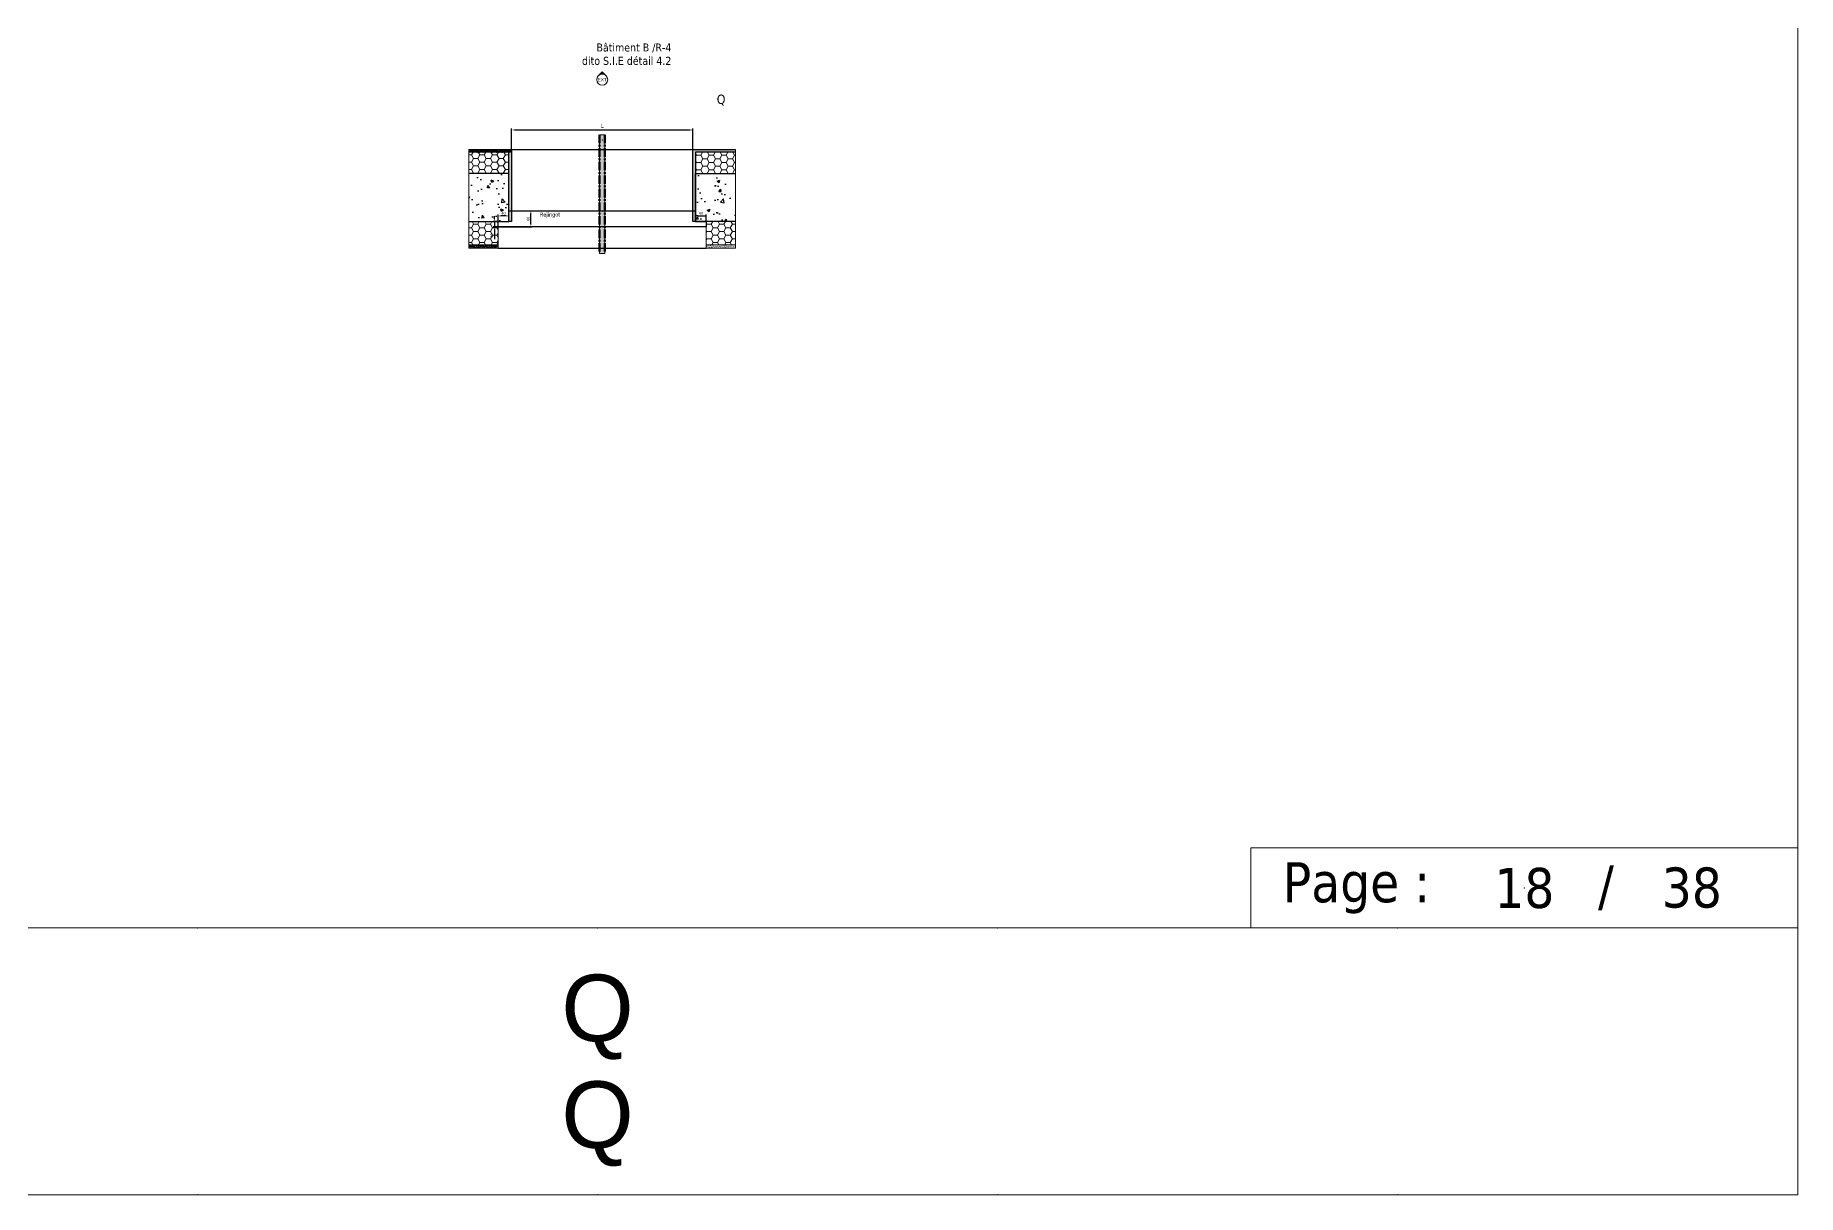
# Model space of a CAD drawing. Header units: millimetres. Extents: x -20000 to 230000, y -17405 to 25402.
# Drawn here: x 162892 to 169500, y 500 to 4846 of the extents above; entities that cross this region are included whole.
import ezdxf
from ezdxf.enums import TextEntityAlignment as Align

# ---------------------------------------------------------------- set-up
doc = ezdxf.new("R2010")
doc.units = ezdxf.units.MM
doc.header["$PDMODE"] = 35
doc.header["$PDSIZE"] = 0.5
doc.linetypes.add('AXES', pattern=[50.800000000000004, 31.75, -6.35, 6.35, -6.35])
doc.layers.get('0').update_dxf_attribs({"lineweight": 13})
doc.layers.get('Defpoints').update_dxf_attribs({"true_color": 0xc2a584})
for name, color, linetype, lineweight in [('0 - 1 (validé)', 3, 'Continuous', 13), ('1 - Axe', 1, 'AXES', 0), ('1 - BETON', 251, 'Continuous', 25), ('1 - Cartouche', 7, 'Continuous', 13), ('1 - Cotation', 32, 'Continuous', 13), ('1 - Isolant', 132, 'Continuous', 13), ('1 - Platre', 252, 'Continuous', 13), ('1 - Texte', 7, 'Continuous', 13)]:
    doc.layers.add(name, color=color, linetype=linetype, lineweight=lineweight)
for name, color, linetype, lineweight, plot in [('0 - Invisible', 43, 'Continuous', 0, False), ('0 - Trame', 1, 'Continuous', 0, False), ('Intouchable', 252, 'Continuous', 13, False), ('Non visible', 163, 'Continuous', 25, False)]:
    doc.layers.add(name, color=color, linetype=linetype, lineweight=lineweight, plot=plot)
doc.layers.add('1 - Cache', color=7, linetype='Continuous', lineweight=0, true_color=0xffffff)
doc.styles.get("Standard").update_dxf_attribs({"font": 'ARIALUNI.TTF'})
doc.styles.add('Texte Poralu', font='tahomabd.ttf')
doc.dimstyles.new('100 - 1000', dxfattribs={"dimtxt": 15, "dimasz": 15, "dimexe": 5, "dimexo": 2.5, "dimgap": 8, "dimtad": 1, "dimdec": 1, "dimtxsty": 'Texte Poralu', "dimcen": 10, "dimazin": 0, "dimtfac": 1, "dimtdec": 1, "dimtmove": 0, "dimatfit": 3, "dimfxl": 1, "dimarcsym": 0})
doc.dimstyles.new('30 - 1000', dxfattribs={"dimtxt": 10, "dimasz": 10, "dimexe": 5, "dimexo": 2.5, "dimgap": 5, "dimtad": 1, "dimdec": 1, "dimtxsty": 'Texte Poralu', "dimcen": 5, "dimazin": 0, "dimtfac": 1, "dimtdec": 1, "dimtmove": 0, "dimatfit": 3, "dimfxl": 1, "dimarcsym": 0})

# ---------------------------------------------------------------- blocks, each defined once
blk = doc.blocks.new('Cadre Coupe_Elev')
for p in [(3500, 1500), (5000, 1500), (6500, 1500), (8000, 1500), (3500, 500), (5000, 500), (6500, 500), (8000, 500)]:
    blk.add_point(p)
at = {"layer": '0 - Trame'}
for points in [[(500, 500), (9500, 500), (9500, 9500), (500, 9500)], [(500, 1500), (9500, 1500), (9500, 500), (500, 500)]]:
    blk.add_lwpolyline(points, close=True, dxfattribs=at)
at = {"layer": 'Defpoints'}
for p in [(4999.999999999971, 3733.496620553549), (5000, 1200), (5000, 1000), (5000, 800)]:
    blk.add_point(p, dxfattribs=at)
at = {"color": 7}
blk.add_attdef('REPERE_1', text='', height=300, dxfattribs=at).set_placement((1000, 9000), align=Align.MIDDLE_CENTER)
at = {"layer": '1 - Texte', "color": 7}
for tag, p in [('DEFINITION1', (5000, 1200)), ('DEFINITION2', (5000, 800))]:
    blk.add_attdef(tag, text='', height=250, dxfattribs=at).set_placement(p, align=Align.MIDDLE_CENTER)
at = {"layer": 'Non visible', "style": 'Texte Poralu'}
for p in [(5447.11721373623, 4905.799125232807), (5447.11721373623, 4605.799125232807)]:
    blk.add_attdef('REPERE_2', text='', height=35, dxfattribs=at).set_placement(p, align=Align.MIDDLE_LEFT)
blk = doc.blocks.new('Cartouche - Total de page')
at = {"layer": '1 - Cartouche', "color": 0, "insert": (0, 0), "char_height": 5, "attachment_point": 5, "style": 'Texte Poralu'}
blk.add_mtext('38', dxfattribs=at)
blk = doc.blocks.new('*U441')
at = {"layer": '1 - Isolant'}
h = blk.add_hatch(dxfattribs=at)
h.set_pattern_fill('HONEY', color=256, scale=5, style=0)
h.set_pattern_definition([(0, (110.0000906813123, 79.99999999999812), (23.8125, 13.748153225), [15.875, -31.75]), (120, (110.0000906813123, 79.99999999999812), (-23.81249994797095, 13.74815331511695), [15.87499999999995, -31.7499999999999]), (59.99999999999999, (110.0000906813123, 79.99999999999812), (5.202904551637744e-08, 27.49630654011694), [-31.75, 15.875])])
h.paths.add_polyline_path([(-149.9999933903616, 0), (0, -9.094947017729282e-13), (-8.952838470577262e-13, 79.99999999999818), (-149.9999933903625, 79.99999999999906)])
at = {"layer": '0 - Invisible'}
blk.add_lwpolyline([(-149.9999933903625, 79.99999999999906), (-149.9999933903616, 0)], dxfattribs=at)
at = {"layer": '1 - Isolant'}
blk.add_lwpolyline([(-149.9999933903616, 0), (0, 0), (0, 0), (0, -9.094947017729282e-13), (-8.952838470577262e-13, 79.99999999999818), (-149.9999933903625, 79.99999999999906)], dxfattribs=at)
blk = doc.blocks.new('*U1415')
at = {"layer": '1 - Isolant'}
h = blk.add_hatch(dxfattribs=at)
h.set_pattern_fill('HONEY', color=256, scale=5)
h.set_pattern_definition([(0, (204.9999275225655, -1.4210854715202e-14), (23.8125, 13.748153225), [15.875, -31.75]), (120, (204.9999275225655, -1.4210854715202e-14), (-23.81249994797095, 13.74815331511695), [15.87499999999996, -31.74999999999992]), (59.99999999999999, (204.9999275225655, -1.4210854715202e-14), (5.202904551637744e-08, 27.49630654011694), [-31.75, 15.875])])
h.paths.add_polyline_path([(-149.9999999999709, -87.00000000000001), (-149.9999999999709, 0), (-40.00003610200655, 0), (-40.00003610200655, -87.00000000000001)])
at = {"layer": '1 - Platre'}
h = blk.add_hatch(dxfattribs=at)
h.set_pattern_fill('AR-SAND', color=256, scale=0.1)
h.set_pattern_definition([(37.50000000000001, (204.9999275225655, -1.4210854715202e-14), (-0.1600031295984046, 4.894132373293424), [0, -3.860800000000001, 0, -4.318000000000001, 0, -4.1275]), (7.499999999999999, (204.9999275225655, -1.4210854715202e-14), (4.495232831380027, 7.168251005683543), [0, -2.0828, 0, -3.4798, 0, -1.3335]), (327.5, (201.8757275225655, -1.4210854715202e-14), (7.90992370241458, 0.01437184678545691), [0, -1.27, 0, -4.572, 0, -5.969]), (317.5, (201.8757275225655, -1.4210854715202e-14), (7.635564524722972, 2.229293232572162), [0, -0.635, 0, -2.9972, 0, -3.429])])
h.paths.add_polyline_path([(-149.9999999999709, -100), (-149.9999999999709, -87.00000000000001), (-40.00003610200655, -87.00000000000001), (-40.00003610200655, -100)])
at = {"layer": '0 - Invisible'}
for points in [[(-149.9999999999709, -87.00000000000001), (-149.9999999999709, 0)], [(-149.9999999999709, -100), (-149.9999999999709, -87.00000000000001)]]:
    blk.add_lwpolyline(points, dxfattribs=at)
at = {"layer": '1 - Isolant'}
blk.add_lwpolyline([(-149.9999999999709, 0), (-40.00003610200655, 0), (-40.00003610200655, -87.00000000000001), (-149.9999999999709, -87.00000000000001)], dxfattribs=at)
at = {"layer": '1 - Platre'}
blk.add_lwpolyline([(-149.9999999999709, -87.00000000000001), (-40.00003610200655, -87.00000000000001), (-40.00003610200655, -100), (-149.9999999999709, -100)], dxfattribs=at)
blk = doc.blocks.new('*U1390')
at = {"layer": '1 - Isolant'}
h = blk.add_hatch(dxfattribs=at)
h.set_pattern_fill('HONEY', color=256, scale=5)
h.set_pattern_definition([(0, (79.99994836091537, -1.4210854715202e-14), (23.8125, 13.748153225), [15.875, -31.75]), (120, (79.99994836091537, -1.4210854715202e-14), (-23.81249994797095, 13.74815331511695), [15.87499999999996, -31.74999999999991]), (59.99999999999999, (79.99994836091537, -1.4210854715202e-14), (5.202904551637744e-08, 27.49630654011694), [-31.75, 15.875])])
h.paths.add_polyline_path([(150.0000385328185, -87.00000000000001), (150.0000385328185, 0), (39.99990982809688, 0), (39.99990982809688, -87.00000000000001)])
at = {"layer": '1 - Platre'}
h = blk.add_hatch(dxfattribs=at)
h.set_pattern_fill('AR-SAND', color=256, scale=0.1)
h.set_pattern_definition([(37.50000000000001, (79.99994836091537, -1.4210854715202e-14), (-0.1600031295984046, 4.894132373293424), [0, -3.860800000000001, 0, -4.318000000000001, 0, -4.1275]), (7.499999999999999, (79.99994836091537, -1.4210854715202e-14), (4.495232831380027, 7.168251005683543), [0, -2.0828, 0, -3.4798, 0, -1.3335]), (327.5, (76.87574836091537, -1.4210854715202e-14), (7.90992370241458, 0.01437184678545691), [0, -1.27, 0, -4.572, 0, -5.969]), (317.5, (76.87574836091537, -1.4210854715202e-14), (7.635564524722972, 2.229293232572162), [0, -0.635, 0, -2.9972, 0, -3.429])])
h.paths.add_polyline_path([(150.0000385328185, -100), (150.0000385328185, -87.00000000000001), (39.99990982809688, -87.00000000000001), (39.99990982809688, -100)])
at = {"layer": '0 - Invisible'}
for points in [[(150.0000385328185, -87.00000000000001), (150.0000385328185, 0)], [(150.0000385328185, -100), (150.0000385328185, -87.00000000000001)]]:
    blk.add_lwpolyline(points, dxfattribs=at)
at = {"layer": '1 - Isolant'}
blk.add_lwpolyline([(150.0000385328185, 0), (39.99990982809688, 0), (39.99990982809688, -87.00000000000001), (150.0000385328185, -87.00000000000001)], dxfattribs=at)
at = {"layer": '1 - Platre'}
blk.add_lwpolyline([(150.0000385328185, -87.00000000000001), (39.99990982809688, -87.00000000000001), (39.99990982809688, -100), (150.0000385328185, -100)], dxfattribs=at)
blk = doc.blocks.new('*U442')
at = {"layer": '1 - Isolant'}
h = blk.add_hatch(dxfattribs=at)
h.set_pattern_fill('HONEY', color=256, scale=5, style=0)
h.set_pattern_definition([(0, (110.0000906813141, 79.99999999999812), (23.8125, 13.748153225), [15.875, -31.75]), (120, (110.0000906813141, 79.99999999999812), (-23.81249994797095, 13.74815331511695), [15.87499999999995, -31.7499999999999]), (59.99999999999999, (110.0000906813141, 79.99999999999812), (5.202904551637744e-08, 27.49630654011694), [-31.75, 15.875])])
h.paths.add_polyline_path([(-149.9999933903616, 0), (1.818989403545856e-12, -9.094947017729282e-13), (9.237055564881302e-13, 79.99999999999818), (-149.9999933903625, 79.99999999999906)])
at = {"layer": '0 - Invisible'}
blk.add_lwpolyline([(-149.9999933903625, 79.99999999999906), (-149.9999933903616, 0)], dxfattribs=at)
at = {"layer": '1 - Isolant'}
blk.add_lwpolyline([(-149.9999933903616, 0), (0, 0), (0, 0), (1.818989403545856e-12, -9.094947017729282e-13), (9.237055564881302e-13, 79.99999999999818), (-149.9999933903625, 79.99999999999906)], dxfattribs=at)
blk = doc.blocks.new('*U189')
h = blk.add_hatch(color=256)
edge = h.paths.add_edge_path()
edge.add_line((-2.072522045462071e-13, 29.16815472393788), (-14.58407736196905, 14.58407736197051))
edge.add_arc((1.103117597267565e-11, -1.326938559031979e-11), 20.62500000001327, 90.00000000003098, 134.9999999999927, ccw=False)
edge.add_arc((-8.900435943814897e-12, -8.125056183416809e-12), 20.62500000000813, 45.00000000000222, 89.99999999997573, ccw=False)
edge.add_line((14.58407736196884, 14.58407736197071), (-2.060573933704291e-13, 29.16815472393788))
for p, q in [((0.00170546913411465, 29.16815472393787), (-14.58407736197124, 14.58407736196831)), ((14.58407736196884, 14.58407736197071), (0.00170546913411465, 29.16815472393787))]:
    blk.add_line(p, q)
blk.add_circle((0, 0), 20.625)
at = {"insert": (0, 0), "char_height": 12.5, "attachment_point": 5}
blk.add_mtext('EXT', dxfattribs=at)
blk = doc.blocks.new('*D1665')
at = {"layer": '1 - Cotation', "color": 0, "lineweight": -2, "transparency": 16777216}
for p, q in [((164677.4998639154, 4420.428416253084), (164677.4998639154, 4495.743389969402)), ((165357.4999916996, 4420.428078769466), (165357.4999916996, 4495.743389969402)), ((164692.4998639154, 4490.743389969402), (165342.4999916996, 4490.743389969402))]:
    blk.add_line(p, q, dxfattribs=at)
at = {"layer": '1 - Cotation', "color": 0, "transparency": 16777216}
for points in [[(164692.4998639154, 4493.243389969402), (164692.4998639154, 4488.243389969402), (164677.4998639154, 4490.743389969402)], [(165342.4999916996, 4493.243389969402), (165342.4999916996, 4488.243389969402), (165357.4999916996, 4490.743389969402)]]:
    blk.add_solid(points, dxfattribs=at)
at = {"layer": 'Defpoints', "color": 0, "transparency": 16777216}
for p in [(165357.4999916996, 4490.743389969402), (164677.4998639154, 4417.928416253084), (165357.4999916996, 4417.928078769466)]:
    blk.add_point(p, dxfattribs=at)
at = {"layer": '1 - Cotation', "color": 0, "transparency": 16777216, "insert": (165017.4999278075, 4506.243389969402), "char_height": 15, "attachment_point": 5, "style": 'Texte Poralu'}
blk.add_mtext('L', dxfattribs=at)
blk = doc.blocks.new('*U435')
at = {"layer": '1 - BETON'}
h = blk.add_hatch(dxfattribs=at)
h.set_pattern_fill('CONCRETE', color=256, scale=15, style=0, pattern_type=2)
h.set_pattern_definition([(49.99999999999999, (-49.99996146718152, -20.00000000000003), (107.589027390113, -9.412820247389266), [11.25, -123.75]), (355, (-49.99996146718152, -20.00000000000003), (-20.81270004195, 112.8288200550018), [9, -99]), (100.4514, (-41.03420946718152, -20.78440100000003), (86.77640725710323, 103.415931309143), [9.5610285, -105.1713168]), (46.18420000000002, (-49.99996146718152, 9.999999999999977), (160.0861572938467, -24.82785214935271), [16.87499999999996, -185.6249999999997]), (96.6356, (-36.65944971718152, 7.931003949999974), (140.1994058323055, 146.1176806350663), [14.3415432, -157.75695]), (351.1842, (-49.99996146718152, 9.999999999999977), (140.1992917700441, 146.1177901387987), [13.5, -148.5]), (21, (-34.99996146718152, 2.499999999999975), (89.53605781776925, -60.39283359980082), [11.25, -123.75]), (326.0000000000001, (-34.99996146718152, 2.499999999999975), (36.49729978823726, 108.772506757028), [9, -99]), (71.4514, (-27.53862651718151, -2.532740900000025), (126.0333942872235, 48.37957450649286), [9.5610285, -105.1713168]), (37.50000000000001, (-49.99996146718152, -20.00000000000003), (1.8239782975936, 49.93407807469672), [0, -97.8, 0, -100.5, 0, -99.375]), (7.499999999999999, (-49.99996146718152, -20.00000000000003), (39.46043061632229, 59.16175678235403), [0, -57.3, 0, -95.55, 0, -37.875]), (327.5, (-83.44996146718152, -20.00000000000003), (80.07336542586135, -3.383230760156963), [0, -37.5, 0, -117, 0, -155.25]), (317.5, (-98.44996146718152, -20.00000000000003), (87.47792540135794, 15.01574734984766), [0, -48.75, 0, -77.69999999999999, 0, -110.25])])
h.paths.add_polyline_path([(150.0000385328185, 179.9999999999999), (150.0000385328185, 0), (0, 0), (0, 180)])
at = {"layer": '0 - Invisible'}
blk.add_lwpolyline([(150.0000385328185, 179.9999999999999), (150.0000385328185, 0)], dxfattribs=at)
at = {"layer": '1 - BETON'}
blk.add_lwpolyline([(150.0000385328185, 0), (0, 0), (0, 180), (150.0000385328185, 179.9999999999999)], dxfattribs=at)
blk = doc.blocks.new('*U434')
at = {"layer": '1 - BETON'}
h = blk.add_hatch(dxfattribs=at)
h.set_pattern_fill('CONCRETE', color=256, scale=15, style=0, pattern_type=2)
h.set_pattern_definition([(49.99999999999999, (-50.00000000000003, -20.00000000000003), (107.589027390113, -9.412820247389266), [11.25, -123.75]), (355, (-50.00000000000003, -20.00000000000003), (-20.81270004195, 112.8288200550018), [9, -99]), (100.4514, (-41.03424800000003, -20.78440100000002), (86.77640725710323, 103.415931309143), [9.5610285, -105.1713168]), (46.18420000000002, (-50.00000000000003, 9.999999999999977), (160.0861572938467, -24.82785214935271), [16.87499999999996, -185.6249999999997]), (96.6356, (-36.65948825000003, 7.931003949999974), (140.1994058323055, 146.1176806350663), [14.3415432, -157.75695]), (351.1842, (-50.00000000000003, 9.999999999999977), (140.1992917700441, 146.1177901387987), [13.5, -148.5]), (21, (-35.00000000000003, 2.499999999999975), (89.53605781776925, -60.39283359980082), [11.25, -123.75]), (326.0000000000001, (-35.00000000000003, 2.499999999999975), (36.49729978823726, 108.772506757028), [9, -99]), (71.4514, (-27.53866505000002, -2.532740900000025), (126.0333942872235, 48.37957450649286), [9.5610285, -105.1713168]), (37.50000000000001, (-50.00000000000003, -20.00000000000003), (1.8239782975936, 49.93407807469672), [0, -97.8, 0, -100.5, 0, -99.375]), (7.499999999999999, (-50.00000000000003, -20.00000000000003), (39.46043061632229, 59.16175678235403), [0, -57.3, 0, -95.55, 0, -37.875]), (327.5, (-83.45000000000003, -20.00000000000003), (80.07336542586135, -3.383230760156963), [0, -37.5, 0, -117, 0, -155.25]), (317.5, (-98.45000000000003, -20.00000000000003), (87.47792540135794, 15.01574734984766), [0, -48.75, 0, -77.69999999999999, 0, -110.25])])
h.paths.add_polyline_path([(150, 179.9999999999999), (150, 0), (0, 0), (0, 180)])
at = {"layer": '0 - Invisible'}
blk.add_lwpolyline([(150, 179.9999999999999), (150, 0)], dxfattribs=at)
at = {"layer": '1 - BETON'}
blk.add_lwpolyline([(150, 0), (0, 0), (0, 180), (150, 179.9999999999999)], dxfattribs=at)
blk = doc.blocks.new('*D1666')
at = {"layer": '1 - Cotation', "color": 0, "lineweight": -2, "transparency": 16777216}
for p, q in [((164669.9998791712, 4187.928406744628), (164755.1217665081, 4187.928406744628)), ((164750.1217665081, 4137.928406744617), (164750.1217665081, 4177.928406744628)), ((164629.9999032392, 4127.928406744617), (164755.1217665081, 4127.928406744617))]:
    blk.add_line(p, q, dxfattribs=at)
at = {"layer": '1 - Cotation', "color": 0, "transparency": 16777216}
for points in [[(164748.4550998415, 4177.928406744628), (164751.7884331748, 4177.928406744628), (164750.1217665081, 4187.928406744628)], [(164748.4550998415, 4137.928406744617), (164751.7884331748, 4137.928406744617), (164750.1217665081, 4127.928406744617)]]:
    blk.add_solid(points, dxfattribs=at)
at = {"layer": 'Defpoints', "color": 0, "transparency": 16777216}
for p in [(164667.4998791712, 4187.928406744628), (164750.1217665081, 4187.928406744628), (164627.4999032392, 4127.928406744617)]:
    blk.add_point(p, dxfattribs=at)
at = {"layer": '1 - Cotation', "color": 0, "transparency": 16777216, "insert": (164739.9169310481, 4157.928406744649), "char_height": 10, "attachment_point": 5, "rotation": 90, "style": 'Texte Poralu'}
blk.add_mtext('60', dxfattribs=at)
blk = doc.blocks.new('*D1667')
at = {"layer": '1 - Cotation', "color": 0, "lineweight": -2, "transparency": 16777216}
for p, q in [((164627.4999754432, 4150.428406744617), (164627.4999754432, 4173.551336453995)), ((164657.4999754432, 4168.551336453995), (164637.4999754432, 4168.551336453995)), ((164667.4999754432, 4150.428406744617), (164667.4999754432, 4173.551336453995))]:
    blk.add_line(p, q, dxfattribs=at)
at = {"layer": '1 - Cotation', "color": 0, "transparency": 16777216}
for points in [[(164637.4999754432, 4170.218003120662), (164637.4999754432, 4166.884669787328), (164627.4999754432, 4168.551336453995)], [(164657.4999754432, 4170.218003120662), (164657.4999754432, 4166.884669787328), (164667.4999754432, 4168.551336453995)]]:
    blk.add_solid(points, dxfattribs=at)
at = {"layer": 'Defpoints', "color": 0, "transparency": 16777216}
for p in [(164627.4999754432, 4168.551336453995), (164627.4999754432, 4147.928406744617), (164667.4999754432, 4147.928406744617)]:
    blk.add_point(p, dxfattribs=at)
at = {"layer": '1 - Cotation', "color": 0, "transparency": 16777216, "insert": (164647.4999754432, 4178.756171914035), "char_height": 10, "attachment_point": 5, "style": 'Texte Poralu'}
blk.add_mtext('40', dxfattribs=at)
blk = doc.blocks.new('*D1668')
at = {"layer": '1 - Cotation', "color": 0, "lineweight": -2, "transparency": 16777216}
for p, q in [((165367.4999754432, 4150.428406744617), (165367.4999754432, 4173.551336453995)), ((165377.4999754432, 4168.551336453995), (165397.5000656151, 4168.551336453995)), ((165407.5000656151, 4150.428406744617), (165407.5000656151, 4173.551336453995))]:
    blk.add_line(p, q, dxfattribs=at)
at = {"layer": '1 - Cotation', "color": 0, "transparency": 16777216}
for points in [[(165377.4999754432, 4170.218003120662), (165377.4999754432, 4166.884669787328), (165367.4999754432, 4168.551336453995)], [(165397.5000656151, 4170.218003120662), (165397.5000656151, 4166.884669787328), (165407.5000656151, 4168.551336453995)]]:
    blk.add_solid(points, dxfattribs=at)
at = {"layer": 'Defpoints', "color": 0, "transparency": 16777216}
for p in [(165407.5000656151, 4168.551336453995), (165367.4999754432, 4147.928406744617), (165407.5000656151, 4147.928406744617)]:
    blk.add_point(p, dxfattribs=at)
at = {"layer": '1 - Cotation', "color": 0, "transparency": 16777216, "insert": (165387.5000205291, 4178.756171914035), "char_height": 10, "attachment_point": 5, "style": 'Texte Poralu'}
blk.add_mtext('40', dxfattribs=at)
blk = doc.blocks.new('*U1391')
at = {"layer": '1 - Cache'}
blk.add_hatch(color=256, dxfattribs=at).paths.add_polyline_path([(-10.00098641521721, 19.99950676198393), (-9.97903840574168, -425.000498093618), (10.02096156993235, -424.9995116662377), (9.999013560456817, 20.00049318936413)])
at = {"layer": '0 - Invisible'}
blk.add_lwpolyline([(-10.00098641521721, 19.99950676198393), (-9.97903840574168, -425.000498093618), (10.02096156993235, -424.9995116662377), (9.999013560456817, 20.00049318936413)], close=True, dxfattribs=at)
for p in [(0, 0), (0.01997515471514385, -405.0000049042537)]:
    blk.add_point(p, dxfattribs=at)
at = {"layer": '1 - Axe', "lineweight": 50}
for p, q in [((-10.00098641521721, 19.99950676198393), (-9.97903840574168, -425.000498093618)), ((9.999013560456817, 20.00049318936413), (10.02096156993235, -424.9995116662377))]:
    blk.add_line(p, q, dxfattribs=at)
blk = doc.blocks.new('*U498')
at = {"layer": '1 - BETON'}
h = blk.add_hatch(dxfattribs=at)
h.set_pattern_fill('AR-SAND', color=256, scale=0.1)
h.set_pattern_definition([(37.50000000000001, (49.99994055178092, -59.99999524586235), (-0.1600031295984046, 4.894132373293424), [0, -3.860800000000001, 0, -4.318000000000001, 0, -4.1275]), (7.499999999999999, (49.99994055178092, -59.99999524586235), (4.495232831380027, 7.168251005683543), [0, -2.0828, 0, -3.4798, 0, -1.3335]), (327.5, (46.87574055178092, -59.99999524586235), (7.90992370241458, 0.01437184678545762), [0, -1.27, 0, -4.572, 0, -5.969]), (317.5, (46.87574055178092, -59.99999524586235), (7.635564524722972, 2.229293232572163), [0, -0.635, 0, -2.9972, 0, -3.429])])
h.paths.add_polyline_path([(-150.0000594482191, 10), (-150.0000594482191, 0), (0, 0), (0, -259.9999952458624), (10, -259.9999952458624), (10, 10)])
at = {"layer": '0 - Invisible'}
blk.add_lwpolyline([(-150.0000594482191, 10), (-150.0000594482191, 0)], dxfattribs=at)
at = {"layer": '1 - BETON'}
blk.add_lwpolyline([(-150.0000594482191, 0), (0, 0), (0, -259.9999952458624), (10, -259.9999952458624), (10, 10), (-150.0000594482191, 10)], dxfattribs=at)
blk = doc.blocks.new('*U679')
at = {"layer": '1 - BETON'}
h = blk.add_hatch(dxfattribs=at)
h.set_pattern_fill('AR-SAND', color=256, scale=0.1)
h.set_pattern_definition([(37.50000000000001, (0, -59.9999999998895), (-0.1600031295984046, 4.894132373293424), [0, -3.860800000000001, 0, -4.318000000000001, 0, -4.1275]), (7.499999999999999, (0, -59.9999999998895), (4.495232831380027, 7.168251005683543), [0, -2.0828, 0, -3.4798, 0, -1.3335]), (327.5, (-3.1242, -59.9999999998895), (7.90992370241458, 0.01437184678545762), [0, -1.27, 0, -4.572, 0, -5.969]), (317.5, (-3.1242, -59.9999999998895), (7.635564524722972, 2.229293232572163), [0, -0.635, 0, -2.9972, 0, -3.429])])
h.paths.add_polyline_path([(9.999999999999963, -259.9999999998895), (10, 0), (0, 0), (-3.673940397442059e-14, -259.9999999998895)])
at = {"layer": '0 - Invisible'}
blk.add_line((-3.673940397442059e-14, -259.9999999998895), (9.999999999999963, -259.9999999998895), dxfattribs=at)
at = {"layer": '1 - BETON'}
blk.add_lwpolyline([(9.999999999999963, -259.9999999998895), (10, 0), (0, 0), (-3.673940397442059e-14, -259.9999999998895)], dxfattribs=at)
blk = doc.blocks.new('*U680')
at = {"layer": '1 - BETON'}
h = blk.add_hatch(dxfattribs=at)
h.set_pattern_fill('AR-SAND', color=256, scale=0.1)
h.set_pattern_definition([(37.50000000000001, (0, 40.00006681227478), (-0.1600031295984046, 4.894132373293424), [0, -3.860800000000001, 0, -4.318000000000001, 0, -4.1275]), (7.499999999999999, (0, 40.00006681227478), (4.495232831380027, 7.168251005683543), [0, -2.0828, 0, -3.4798, 0, -1.3335]), (327.5, (-3.1242, 40.00006681227478), (7.90992370241458, 0.01437184678545762), [0, -1.27, 0, -4.572, 0, -5.969]), (317.5, (-3.1242, 40.00006681227478), (7.635564524722972, 2.229293232572163), [0, -0.635, 0, -2.9972, 0, -3.429])])
h.paths.add_polyline_path([(9.999999999999964, -159.9999331877252), (10, 3.979039320256561e-13), (0, 0), (-3.673940397442059e-14, -159.9999331877256)])
at = {"layer": '0 - Invisible'}
blk.add_line((-3.673940397442059e-14, -159.9999331877256), (9.999999999999964, -159.9999331877252), dxfattribs=at)
at = {"layer": '1 - BETON'}
blk.add_lwpolyline([(9.999999999999964, -159.9999331877252), (10, 3.979039320256561e-13), (0, 0), (-3.673940397442059e-14, -159.9999331877256)], dxfattribs=at)
blk = doc.blocks.new('*D1662')
at = {"layer": '1 - Cotation', "color": 0, "lineweight": -2, "transparency": 16777216}
for p, q in [((164613.7812204884, 4157.928406744617), (164613.7812204884, 4167.928406744617)), ((164624.9999754432, 4147.928406744617), (164608.7812204884, 4147.928406744617)), ((164624.9999032392, 4127.928406744617), (164608.7812204884, 4127.928406744617)), ((164613.7812204884, 4147.928406744617), (164613.7812204884, 4127.928406744617)), ((164613.7812204884, 4117.928406744617), (164613.7812204884, 4081.951240861474))]:
    blk.add_line(p, q, dxfattribs=at)
at = {"layer": '1 - Cotation', "color": 0, "transparency": 16777216}
for points in [[(164612.1145538218, 4157.928406744617), (164615.4478871551, 4157.928406744617), (164613.7812204884, 4147.928406744617)], [(164612.1145538218, 4117.928406744617), (164615.4478871551, 4117.928406744617), (164613.7812204884, 4127.928406744617)]]:
    blk.add_solid(points, dxfattribs=at)
at = {"layer": 'Defpoints', "color": 0, "transparency": 16777216}
for p in [(164613.7812204884, 4127.928406744617), (164627.4999032392, 4127.928406744617), (164627.4999754432, 4147.928406744617)]:
    blk.add_point(p, dxfattribs=at)
at = {"layer": '1 - Cotation', "color": 0, "transparency": 16777216, "insert": (164603.5763850284, 4094.939823803072), "char_height": 10, "attachment_point": 5, "rotation": 90, "style": 'Texte Poralu'}
blk.add_mtext('20', dxfattribs=at)

msp = doc.modelspace()

# ---------------------------------------------------------------- linework, layer by layer
at = {"layer": '1 - BETON'}
msp.add_line((164627.5398637746, 4047.928406744617), (165407.4998913714, 4047.928406744617), dxfattribs=at)
msp.add_lwpolyline([(164627.4999754432, 4147.928406744617), (164667.4999754432, 4147.928406744617), (164667.4998791712, 4187.928406744628), (165367.4999256654, 4187.928406744628), (165367.4999754432, 4147.928406744617), (165407.5000656151, 4147.928406744617), (165407.4998852713, 4127.928406744621), (164627.4999032392, 4127.928406744617)], close=True, dxfattribs=at)
at = {"layer": 'Defpoints', "ltscale": 2}
msp.add_line((164677.4998639154, 4417.928416253084), (165357.4999916996, 4417.928078769466), dxfattribs=at)
at = {"layer": 'Intouchable'}
msp.add_lwpolyline([(167450.0000000019, 1500), (169500, 1500), (169500, 1799.999999999302), (167450.0000000019, 1799.999999999302)], close=True, dxfattribs=at)
msp.add_point((168475.0000000007, 1649.999999999302), dxfattribs=at)

# ---------------------------------------------------------------- block references
for name, p in [('*U189', (165017.5016528884, 4679.328465829611)), ('*U1391', (165017.4999024183, 4452.928411648871)), ('*U435', (165367.4999754432, 4147.928406744617)), ('*U1415', (164667.4999754432, 4147.928406744617)), ('*U1390', (165367.4999754432, 4147.928406744617))]:
    msp.add_blockref(name, p)
at = {"xscale": -1}
for name, p, rotation in [('*U680', (164677.4998734239, 4407.928416253088), 270.0000544799311), ('*U679', (164667.4999754432, 4147.928406744619), 180.0000544799311), ('*U498', (165367.4999918415, 4407.928078911344), 8.128960704567589e-07), ('*U442', (165367.5000205856, 4327.928406744617), 359.9999598587287)]:
    msp.add_blockref(name, p, dxfattribs=dict(at, rotation=rotation))
at = {"rotation": 4.014127135292442e-05}
msp.add_blockref('*U441', (164667.4999996846, 4327.928406744617), dxfattribs=at)
at = {"xscale": -1}
msp.add_blockref('*U434', (164667.4999754432, 4147.928406744617), dxfattribs=at)
at = {"layer": '0 - 1 (validé)'}
ref = msp.add_blockref('Cadre Coupe_Elev', (160000, 0), dxfattribs=at)
ref.add_attrib('REPERE_2', 'Q', dxfattribs={"layer": 'Non visible', "height": 35, "style": 'Texte Poralu'}).set_placement((165447.1172137362, 4605.799125232807), align=Align.MIDDLE_LEFT)
ref.add_attrib('DEFINITION1', 'Q', dxfattribs={"layer": '1 - Texte', "color": 7, "height": 250}).set_placement((165000, 1200), align=Align.MIDDLE_CENTER)
ref.add_attrib('DEFINITION2', 'Q', dxfattribs={"layer": '1 - Texte', "color": 7, "height": 250}).set_placement((165000, 800), align=Align.MIDDLE_CENTER)
at = {"layer": 'Intouchable', "xscale": 30, "yscale": 30, "zscale": 30}
msp.add_blockref('Cartouche - Total de page', (169102.9046339835, 1649.999999999302), dxfattribs=at)

# ---------------------------------------------------------------- texts
at = {"style": 'Texte Poralu'}
msp.add_attdef('18', text='', height=150, dxfattribs=at).set_placement((168475.0000000007, 1649.999999999302), align=Align.MIDDLE_CENTER)
at = {"layer": '1 - Texte', "insert": (164783.6402049027, 4181.175707928429), "char_height": 15, "attachment_point": 1, "style": 'Texte Poralu'}
msp.add_mtext_dynamic_manual_height_columns('Rejingot', width=98.00237297415151, gutter_width=300, heights=[0], dxfattribs=at)
at = {"layer": 'Defpoints', "insert": (165276.782293277, 4814.969592539581), "char_height": 30, "attachment_point": 3, "style": 'Texte Poralu'}
msp.add_mtext_dynamic_manual_height_columns('Bâtiment B /R-4\\Pdito S.I.E détail 4.2', width=722.913955031785, gutter_width=300, heights=[0], dxfattribs=at)
at = {"layer": 'Intouchable', "char_height": 150, "style": 'Texte Poralu'}
for s, insert, attachment_point in [('Page : ', (167569.3586299538, 1650), 4), ('/', (168780.8428475496, 1650), 5)]:
    msp.add_mtext(s, dxfattribs=dict(at, insert=insert, attachment_point=attachment_point))

# ---------------------------------------------------------------- dimensions: what is measured, and where the dimension line sits
at = {"layer": '1 - Cotation'}
dim = msp.add_linear_dim(base=(165357.4999916996, 4490.743389969402), p1=(164677.4998639154, 4417.928416253084), p2=(165357.4999916996, 4417.928078769466), text='L', dimstyle='100 - 1000', dxfattribs=at)
dim.commit()
dim.dimension.update_dxf_attribs({"geometry": '*D1665', "text_midpoint": (165017.4999278075, 4506.243389969402)})
for base, p1, p2, picture, middle in [((164613.7812204884, 4127.928406744617), (164627.4999754432, 4147.928406744617), (164627.4999032392, 4127.928406744617), '*D1662', (164603.5763850284, 4094.939823803072)), ((164750.1217665081, 4187.928406744628), (164627.4999032392, 4127.928406744617), (164667.4998791712, 4187.928406744628), '*D1666', (164739.9169310481, 4157.928406744649))]:
    dim = msp.add_linear_dim(base=base, p1=p1, p2=p2, angle=90, dimstyle='30 - 1000', dxfattribs=at)
    dim.commit()
    dim.dimension.update_dxf_attribs({"geometry": picture, "text_midpoint": middle})
for base, p1, p2, picture, middle in [((164627.4999754432, 4168.551336453995), (164667.4999754432, 4147.928406744617), (164627.4999754432, 4147.928406744617), '*D1667', (164647.4999754432, 4178.756171914035)), ((165407.5000656151, 4168.551336453995), (165367.4999754432, 4147.928406744617), (165407.5000656151, 4147.928406744617), '*D1668', (165387.5000205291, 4178.756171914035))]:
    dim = msp.add_linear_dim(base=base, p1=p1, p2=p2, dimstyle='30 - 1000', dxfattribs=at)
    dim.commit()
    dim.dimension.update_dxf_attribs({"geometry": picture, "text_midpoint": middle})

doc.saveas('drawing.dxf')
